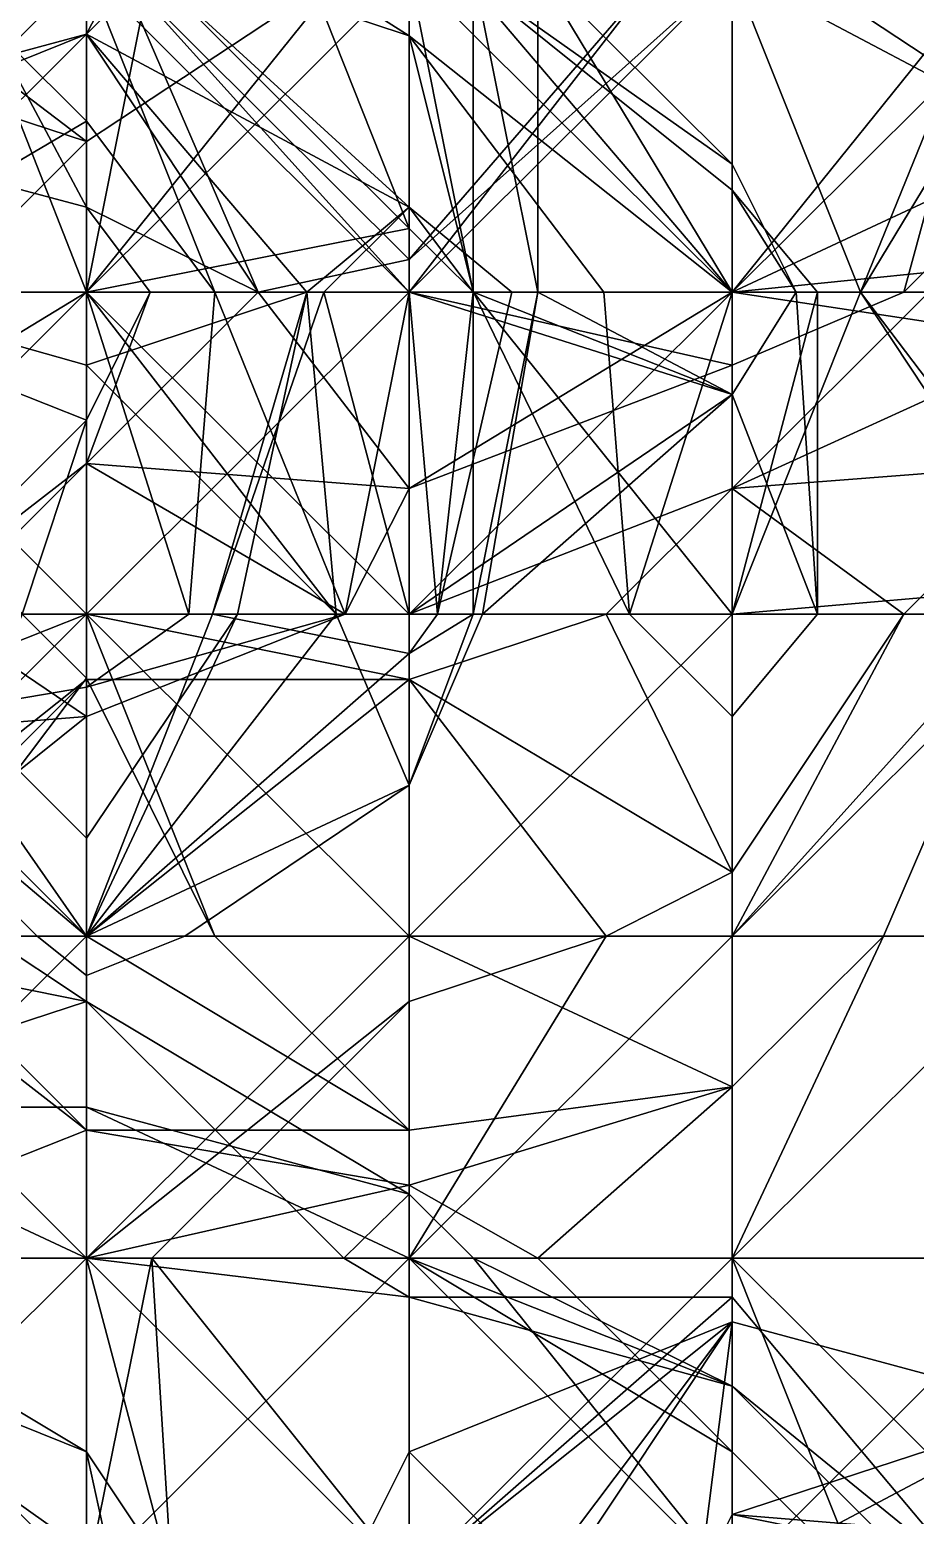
# Model space of a CAD drawing. Header units: metres. Extents: x 15 to 162, y 15 to 204.
# Drawn here: x 53.83 to 70.56, y 135.05 to 163.13 of the extents above; entities that cross this region are included whole.
import ezdxf

# ---------------------------------------------------------------- set-up
doc = ezdxf.new("R2010")
doc.units = ezdxf.units.M

msp = doc.modelspace()

# ---------------------------------------------------------------- linework, layer by layer
at = {"layer": 'fALFF_NINET_XXX_pre-post.nii', "color": 116, "linetype": 'CONTINUOUS'}
for points in [[(48.8, 160.54297, 47.225807), (54.9, 164.25, 46.05453), (52.51719, 164.25, 47.225807)], [(48.8, 160.54297, 47.225807), (48.8, 158.16667, 46.05453), (54.9, 164.25, 46.05453)], [(48.8, 158.16667, 46.05453), (54.9, 158.16667, 44.460613), (54.9, 164.25, 46.05453)], [(48.8, 161.40044, 53.129032), (54.9, 159.77509, 53.129032), (52.51719, 164.25, 47.225807)], [(54.9, 158.16667, 49.991), (48.8, 158.16667, 48.397083), (52.51719, 164.25, 47.225807)], [(48.8, 160.58563, 59.032257), (54.9, 164.25, 61.338207), (54.9, 163.043, 59.032257)], [(48.8, 164.25, 62.588142), (54.9, 164.25, 61.338207), (48.8, 160.58563, 59.032257)], [(48.8, 163.01433, 118.064514), (50.658592, 164.25, 118.064514), (54.9, 161.01624, 123.96774)], [(54.9, 161.40044, 70.83871), (52.042633, 164.25, 70.83871), (49.419533, 158.16667, 76.741936)], [(50.658592, 164.25, 118.064514), (54.9, 164.25, 120.82972), (54.9, 161.01624, 123.96774)], [(54.9, 164.25, 66.73412), (52.042633, 164.25, 70.83871), (54.9, 161.40044, 70.83871)], [(54.9, 159.77509, 53.129032), (54.9, 158.16667, 49.991), (52.51719, 164.25, 47.225807)], [(61, 158.16667, 43.669926), (61, 164.25, 43.669926), (54.9, 158.16667, 44.460613)], [(61, 164.25, 43.669926), (54.9, 164.25, 46.05453), (54.9, 158.16667, 44.460613)], [(54.9, 163.043, 59.032257), (54.9, 164.25, 61.338207), (55.51953, 164.25, 64.935486)], [(58.14263, 158.16667, 59.032257), (54.9, 163.043, 59.032257), (55.51953, 164.25, 64.935486)], [(57.32559, 158.16667, 70.83871), (54.9, 164.25, 66.73412), (54.9, 161.40044, 70.83871)], [(61, 158.16667, 66.134575), (54.9, 164.25, 66.73412), (57.32559, 158.16667, 70.83871)], [(61, 158.16667, 66.134575), (55.51953, 164.25, 64.935486), (54.9, 164.25, 66.73412)], [(61, 159.37367, 94.451614), (54.9, 158.16667, 98.47992), (56.110317, 164.25, 100.354836)], [(54.9, 158.16667, 98.47992), (54.9, 163.043, 100.354836), (56.110317, 164.25, 100.354836)], [(54.9, 163.043, 100.354836), (61, 159.77509, 106.258064), (56.110317, 164.25, 100.354836)], [(54.9, 161.01624, 123.96774), (54.9, 164.25, 120.82972), (59.78968, 164.25, 123.96774)], [(59.78968, 164.25, 123.96774), (54.9, 158.16667, 126.73294), (54.9, 161.01624, 123.96774)], [(59.78968, 164.25, 123.96774), (61, 164.25, 125.139015), (54.9, 158.16667, 126.73294)], [(61, 164.25, 125.139015), (61, 158.16667, 129.1515), (54.9, 158.16667, 126.73294)], [(58.14263, 158.16667, 59.032257), (55.51953, 164.25, 64.935486), (61, 158.7845, 64.935486)], [(61, 158.16667, 66.134575), (61, 158.7845, 64.935486), (55.51953, 164.25, 64.935486)], [(61, 159.37367, 94.451614), (56.110317, 164.25, 100.354836), (59.06258, 164.25, 94.451614)], [(56.110317, 164.25, 100.354836), (61, 159.77509, 106.258064), (61, 164.25, 101.91564)], [(61, 164.25, 87.94884), (61, 163.01433, 88.548386), (57.282814, 164.25, 88.548386)], [(57.282814, 164.25, 88.548386), (61, 163.01433, 88.548386), (59.06258, 164.25, 94.451614)], [(61, 163.01433, 88.548386), (61, 159.37367, 94.451614), (59.06258, 164.25, 94.451614)], [(67.1, 158.16667, 42.88338), (67.1, 164.25, 42.88338), (61, 158.16667, 43.669926)], [(67.1, 164.25, 42.88338), (61, 164.25, 43.669926), (61, 158.16667, 43.669926)], [(61, 158.7845, 64.935486), (65.718605, 164.25, 64.935486), (67.1, 164.25, 63.59865)], [(61, 158.7845, 64.935486), (67.1, 164.25, 63.59865), (61, 158.16667, 63.136845)], [(61, 158.16667, 63.136845), (67.1, 164.25, 63.59865), (67.1, 158.16667, 63.766415)], [(65.718605, 164.25, 64.935486), (61, 158.7845, 64.935486), (61, 158.16667, 66.134575)], [(65.718605, 164.25, 64.935486), (61, 158.16667, 66.134575), (67.1, 164.25, 69.667435)], [(67.1, 164.25, 69.667435), (61, 158.16667, 66.134575), (67.1, 158.16667, 68.07352)], [(61.9293, 164.25, 88.548386), (67.1, 158.16667, 87.37932), (61, 164.25, 87.94884)], [(61, 163.01433, 88.548386), (61, 164.25, 87.94884), (67.1, 158.16667, 87.37932)], [(61, 164.25, 101.91564), (61, 159.77509, 106.258064), (62.20804, 158.16667, 106.258064)], [(61, 164.25, 101.91564), (62.20804, 158.16667, 106.258064), (62.20804, 164.25, 100.354836)], [(67.1, 158.16667, 129.27142), (61, 158.16667, 129.1515), (67.1, 164.25, 127.99605)], [(67.1, 164.25, 127.99605), (61, 158.16667, 129.1515), (61, 164.25, 125.139015)], [(61.9293, 164.25, 88.548386), (67.1, 160.09879, 88.548386), (67.1, 158.16667, 87.37932)], [(67.1, 160.09879, 88.548386), (61.9293, 164.25, 88.548386), (67.1, 160.58563, 94.451614)], [(67.1, 160.58563, 94.451614), (61.9293, 164.25, 88.548386), (63.425587, 164.25, 94.451614)], [(63.425587, 164.25, 94.451614), (62.20804, 164.25, 100.354836), (63.425587, 158.16667, 100.354836)], [(62.20804, 164.25, 100.354836), (62.20804, 158.16667, 106.258064), (63.425587, 158.16667, 100.354836)], [(67.1, 160.58563, 94.451614), (63.425587, 164.25, 94.451614), (67.1, 158.16667, 96.798965)], [(63.425587, 164.25, 94.451614), (63.425587, 158.16667, 100.354836), (67.1, 158.16667, 96.798965)], [(69.52559, 158.16667, 41.322582), (71.989685, 164.25, 41.322582), (67.1, 164.25, 42.88338)], [(67.1, 158.16667, 42.88338), (69.52559, 158.16667, 41.322582), (67.1, 164.25, 42.88338)], [(71.989685, 164.25, 64.935486), (70.34263, 158.16667, 64.935486), (67.1, 158.16667, 63.766415)], [(67.1, 164.25, 63.59865), (71.989685, 164.25, 64.935486), (67.1, 158.16667, 63.766415)], [(67.1, 164.25, 69.667435), (67.1, 158.16667, 68.07352), (73.2, 161.01624, 70.83871)], [(67.1, 164.25, 69.667435), (73.2, 161.01624, 70.83871), (68.31032, 164.25, 70.83871)], [(67.1, 158.16667, 129.27142), (73.2, 164.25, 129.27142), (73.2, 158.7845, 123.96774)], [(67.1, 158.16667, 129.27142), (67.1, 164.25, 127.99605), (73.2, 164.25, 129.27142)], [(73.2, 161.01624, 70.83871), (73.2, 164.25, 73.18605), (68.31032, 164.25, 70.83871)], [(73.2, 164.25, 40.151306), (69.52559, 158.16667, 41.322582), (73.2, 158.16667, 37.7667)], [(71.989685, 164.25, 41.322582), (69.52559, 158.16667, 41.322582), (73.2, 164.25, 40.151306)], [(70.34263, 158.16667, 64.935486), (71.989685, 164.25, 64.935486), (73.2, 161.01624, 70.83871)], [(54.9, 159.77509, 53.129032), (48.8, 161.40044, 53.129032), (54.9, 163.043, 59.032257)], [(48.8, 161.40044, 53.129032), (48.8, 160.58563, 59.032257), (54.9, 163.043, 59.032257)], [(48.8, 163.01433, 118.064514), (54.9, 161.01624, 123.96774), (52.042633, 158.16667, 123.96774)], [(54.9, 158.16667, 98.47992), (50.01032, 158.16667, 100.354836), (54.9, 163.043, 100.354836)], [(50.01032, 158.16667, 100.354836), (54.9, 158.16667, 102.22976), (54.9, 163.043, 100.354836)], [(54.9, 163.043, 59.032257), (58.14263, 158.16667, 59.032257), (54.9, 159.77509, 53.129032)], [(54.9, 163.043, 100.354836), (59.06258, 158.16667, 106.258064), (61, 159.77509, 106.258064)], [(54.9, 163.043, 100.354836), (54.9, 158.16667, 102.22976), (59.06258, 158.16667, 106.258064)], [(64.674416, 158.16667, 88.548386), (61, 163.01433, 88.548386), (67.1, 158.16667, 87.37932)], [(61, 163.01433, 88.548386), (64.674416, 158.16667, 88.548386), (62.21032, 158.16667, 94.451614)], [(61, 163.01433, 88.548386), (62.21032, 158.16667, 94.451614), (61, 159.37367, 94.451614)], [(54.9, 161.40044, 70.83871), (49.419533, 158.16667, 76.741936), (54.9, 158.16667, 72.17554)], [(57.32559, 158.16667, 70.83871), (54.9, 161.40044, 70.83871), (54.9, 158.16667, 72.17554)], [(52.042633, 158.16667, 123.96774), (54.9, 161.01624, 123.96774), (54.9, 158.16667, 126.73294)], [(67.1, 158.16667, 68.07352), (70.34263, 158.16667, 64.935486), (73.2, 161.01624, 70.83871)], [(67.1, 160.58563, 94.451614), (68.30804, 158.16667, 94.451614), (67.1, 160.09879, 88.548386)], [(68.30804, 158.16667, 94.451614), (67.1, 160.58563, 94.451614), (67.1, 158.16667, 96.798965)], [(68.71282, 158.16667, 88.548386), (67.1, 158.16667, 87.37932), (67.1, 160.09879, 88.548386)], [(68.30804, 158.16667, 94.451614), (68.71282, 158.16667, 88.548386), (67.1, 160.09879, 88.548386)], [(56.10804, 158.16667, 53.129032), (54.9, 158.16667, 49.991), (54.9, 159.77509, 53.129032)], [(58.14263, 158.16667, 59.032257), (56.10804, 158.16667, 53.129032), (54.9, 159.77509, 53.129032)], [(59.06258, 158.16667, 106.258064), (59.387173, 158.16667, 112.16129), (61, 159.77509, 112.16129)], [(61, 159.77509, 106.258064), (59.06258, 158.16667, 106.258064), (61, 159.77509, 112.16129)], [(59.387173, 158.16667, 112.16129), (61, 158.16667, 113.72209), (61, 159.77509, 112.16129)], [(62.93742, 158.16667, 112.16129), (62.20804, 158.16667, 106.258064), (61, 159.77509, 106.258064)], [(61, 159.77509, 112.16129), (62.93742, 158.16667, 112.16129), (61, 159.77509, 106.258064)], [(62.93742, 158.16667, 112.16129), (61, 159.77509, 112.16129), (61, 158.16667, 113.72209)], [(61, 159.37367, 94.451614), (61, 158.16667, 95.62289), (54.9, 158.16667, 98.47992)], [(61, 159.37367, 94.451614), (62.21032, 158.16667, 94.451614), (61, 158.16667, 95.62289)], [(58.14263, 158.16667, 59.032257), (61, 158.7845, 64.935486), (61, 158.16667, 63.136845)], [(72.58047, 158.16667, 123.96774), (67.1, 158.16667, 129.27142), (73.2, 158.7845, 123.96774)], [(53.689682, 152.08333, 47.225807), (54.9, 152.08333, 46.05453), (48.8, 158.16667, 46.05453)], [(54.9, 152.08333, 46.05453), (54.9, 158.16667, 44.460613), (48.8, 158.16667, 46.05453)], [(54.9, 155.7477, 53.129032), (53.689682, 152.08333, 47.225807), (48.8, 158.16667, 48.397083)], [(54.9, 155.7477, 53.129032), (48.8, 158.16667, 48.397083), (54.9, 158.16667, 49.991)], [(48.8, 154.45964, 76.741936), (54.9, 158.16667, 72.17554), (49.419533, 158.16667, 76.741936)], [(48.8, 154.45964, 76.741936), (48.8, 152.08333, 75.570656), (54.9, 158.16667, 72.17554)], [(48.8, 152.08333, 75.570656), (54.9, 152.08333, 72.399506), (54.9, 158.16667, 72.17554)], [(52.042633, 158.16667, 123.96774), (54.9, 158.16667, 126.73294), (48.8, 152.08333, 125.139015)], [(54.9, 158.16667, 126.73294), (54.9, 152.08333, 129.27142), (48.8, 152.08333, 125.139015)], [(54.9, 158.16667, 98.47992), (54.9, 156.78905, 100.354836), (50.01032, 158.16667, 100.354836)], [(54.9, 156.78905, 100.354836), (54.9, 158.16667, 102.22976), (50.01032, 158.16667, 100.354836)], [(61, 152.08333, 42.88338), (61, 158.16667, 43.669926), (54.9, 152.08333, 46.05453)], [(61, 158.16667, 43.669926), (54.9, 158.16667, 44.460613), (54.9, 152.08333, 46.05453)], [(54.9, 155.7477, 53.129032), (54.9, 158.16667, 49.991), (56.10804, 158.16667, 53.129032)], [(54.9, 154.9329, 59.032257), (54.9, 155.7477, 53.129032), (56.10804, 158.16667, 53.129032)], [(58.14263, 158.16667, 59.032257), (54.9, 154.9329, 59.032257), (56.10804, 158.16667, 53.129032)], [(54.9, 154.9329, 59.032257), (58.14263, 158.16667, 59.032257), (61, 154.45964, 64.935486)], [(56.83742, 152.08333, 70.83871), (57.32559, 158.16667, 70.83871), (54.9, 158.16667, 72.17554)], [(54.9, 152.08333, 72.399506), (56.83742, 152.08333, 70.83871), (54.9, 158.16667, 72.17554)], [(59.61861, 152.08333, 100.354836), (54.9, 156.78905, 100.354836), (54.9, 158.16667, 98.47992)], [(59.61861, 152.08333, 100.354836), (54.9, 158.16667, 98.47992), (61, 152.08333, 98.00749)], [(61, 152.08333, 98.00749), (54.9, 158.16667, 98.47992), (61, 158.16667, 95.62289)], [(54.9, 156.78905, 100.354836), (59.06258, 158.16667, 106.258064), (54.9, 158.16667, 102.22976)], [(54.9, 156.78905, 100.354836), (59.61861, 152.08333, 100.354836), (59.06258, 158.16667, 106.258064)], [(61, 152.08333, 129.35707), (54.9, 152.08333, 129.27142), (61, 158.16667, 129.1515)], [(61, 158.16667, 129.1515), (54.9, 152.08333, 129.27142), (54.9, 158.16667, 126.73294)], [(57.32559, 158.16667, 70.83871), (56.83742, 152.08333, 70.83871), (59.78968, 152.08333, 64.935486)], [(57.757366, 152.08333, 106.258064), (57.282814, 152.08333, 112.16129), (59.06258, 158.16667, 106.258064)], [(57.282814, 152.08333, 112.16129), (59.387173, 158.16667, 112.16129), (59.06258, 158.16667, 106.258064)], [(57.282814, 152.08333, 112.16129), (61, 152.08333, 112.675186), (59.387173, 158.16667, 112.16129)], [(61, 158.16667, 66.134575), (57.32559, 158.16667, 70.83871), (59.78968, 152.08333, 64.935486)], [(59.61861, 152.08333, 100.354836), (57.757366, 152.08333, 106.258064), (59.06258, 158.16667, 106.258064)], [(58.14263, 158.16667, 59.032257), (61, 158.16667, 63.136845), (61, 154.45964, 64.935486)], [(61, 152.08333, 112.675186), (61, 158.16667, 113.72209), (59.387173, 158.16667, 112.16129)], [(61, 158.16667, 66.134575), (59.78968, 152.08333, 64.935486), (61, 154.45964, 64.935486)], [(67.1, 152.08333, 42.659412), (67.1, 158.16667, 42.88338), (61, 152.08333, 42.88338)], [(67.1, 158.16667, 42.88338), (61, 158.16667, 43.669926), (61, 152.08333, 42.88338)], [(61, 158.16667, 63.136845), (67.1, 158.16667, 63.766415), (67.1, 156.78905, 64.935486)], [(61, 154.45964, 64.935486), (61, 158.16667, 63.136845), (67.1, 156.78905, 64.935486)], [(61, 154.45964, 64.935486), (67.1, 156.78905, 64.935486), (67.1, 158.16667, 68.07352)], [(61, 158.16667, 66.134575), (61, 154.45964, 64.935486), (67.1, 158.16667, 68.07352)], [(62.21032, 158.16667, 94.451614), (67.1, 156.23454, 94.451614), (61, 158.16667, 95.62289)], [(61, 152.08333, 98.00749), (61, 158.16667, 95.62289), (67.1, 156.23454, 94.451614)], [(61.531025, 152.08333, 112.16129), (62.93742, 158.16667, 112.16129), (61, 158.16667, 113.72209)], [(61, 152.08333, 112.675186), (61.531025, 152.08333, 112.16129), (61, 158.16667, 113.72209)], [(67.1, 154.45964, 129.87097), (61, 152.08333, 129.35707), (67.1, 158.16667, 129.27142)], [(67.1, 158.16667, 129.27142), (61, 152.08333, 129.35707), (61, 158.16667, 129.1515)], [(62.20804, 152.08333, 106.258064), (62.20804, 158.16667, 106.258064), (61.531025, 152.08333, 112.16129)], [(61.531025, 152.08333, 112.16129), (62.20804, 158.16667, 106.258064), (62.93742, 158.16667, 112.16129)], [(62.38139, 152.08333, 100.354836), (63.425587, 158.16667, 100.354836), (62.20804, 152.08333, 106.258064)], [(62.20804, 152.08333, 106.258064), (63.425587, 158.16667, 100.354836), (62.20804, 158.16667, 106.258064)], [(67.1, 152.08333, 90.42331), (67.1, 156.23454, 94.451614), (62.21032, 158.16667, 94.451614)], [(67.1, 152.08333, 90.42331), (62.21032, 158.16667, 94.451614), (65.16258, 152.08333, 88.548386)], [(65.16258, 152.08333, 88.548386), (62.21032, 158.16667, 94.451614), (64.674416, 158.16667, 88.548386)], [(63.425587, 158.16667, 100.354836), (62.38139, 152.08333, 100.354836), (67.1, 156.23454, 94.451614)], [(63.425587, 158.16667, 100.354836), (67.1, 156.23454, 94.451614), (67.1, 158.16667, 96.798965)], [(64.674416, 158.16667, 88.548386), (67.1, 158.16667, 87.37932), (65.16258, 152.08333, 88.548386)], [(67.1, 158.16667, 87.37932), (67.1, 152.08333, 85.410355), (65.16258, 152.08333, 88.548386)], [(69.52559, 158.16667, 41.322582), (67.1, 152.08333, 42.659412), (73.2, 152.61292, 47.225807)], [(69.52559, 158.16667, 41.322582), (67.1, 158.16667, 42.88338), (67.1, 152.08333, 42.659412)], [(67.1, 156.78905, 64.935486), (67.1, 158.16667, 63.766415), (70.34263, 158.16667, 64.935486)], [(67.1, 156.78905, 64.935486), (70.34263, 158.16667, 64.935486), (67.1, 158.16667, 68.07352)], [(68.71282, 158.16667, 88.548386), (68.71282, 152.08333, 88.548386), (67.1, 152.08333, 85.410355)], [(67.1, 158.16667, 87.37932), (68.71282, 158.16667, 88.548386), (67.1, 152.08333, 85.410355)], [(67.1, 156.23454, 94.451614), (68.71282, 152.08333, 88.548386), (68.30804, 158.16667, 94.451614)], [(67.1, 156.23454, 94.451614), (68.30804, 158.16667, 94.451614), (67.1, 158.16667, 96.798965)], [(67.1, 158.16667, 129.27142), (72.58047, 158.16667, 123.96774), (73.2, 157.23991, 123.96774)], [(67.1, 158.16667, 129.27142), (73.2, 157.23991, 123.96774), (67.1, 154.45964, 129.87097)], [(70.817184, 158.16667, 129.87097), (67.1, 154.45964, 129.87097), (73.2, 157.23991, 123.96774)], [(67.1, 154.45964, 129.87097), (70.817184, 158.16667, 129.87097), (73.2, 154.9329, 135.7742)], [(68.30804, 158.16667, 94.451614), (68.71282, 152.08333, 88.548386), (68.71282, 158.16667, 88.548386)], [(73.2, 158.16667, 37.7667), (69.52559, 158.16667, 41.322582), (73.2, 153.31902, 41.322582)], [(69.52559, 158.16667, 41.322582), (73.2, 152.61292, 47.225807), (73.2, 153.31902, 41.322582)], [(62.38139, 152.08333, 100.354836), (61, 152.08333, 98.00749), (67.1, 156.23454, 94.451614)], [(67.1, 156.23454, 94.451614), (67.1, 152.08333, 90.42331), (68.71282, 152.08333, 88.548386)], [(54.9, 155.7477, 53.129032), (51.22559, 152.08333, 53.129032), (53.689682, 152.08333, 47.225807)], [(54.9, 155.7477, 53.129032), (54.9, 154.9329, 59.032257), (51.22559, 152.08333, 53.129032)], [(51.22559, 152.08333, 53.129032), (54.9, 154.9329, 59.032257), (52.042633, 152.08333, 59.032257)], [(52.042633, 152.08333, 59.032257), (54.9, 154.9329, 59.032257), (54.9, 152.08333, 61.79745)], [(54.9, 154.9329, 59.032257), (61, 154.45964, 64.935486), (59.78968, 152.08333, 64.935486)], [(54.9, 154.9329, 59.032257), (59.78968, 152.08333, 64.935486), (54.9, 152.08333, 61.79745)], [(67.1, 154.45964, 129.87097), (73.2, 154.9329, 135.7742), (70.34263, 152.08333, 135.7742)], [(70.34263, 152.08333, 135.7742), (73.2, 154.9329, 135.7742), (73.2, 152.08333, 138.5394)], [(67.1, 154.45964, 129.87097), (64.717186, 152.08333, 129.87097), (61, 152.08333, 129.35707)], [(64.717186, 152.08333, 129.87097), (67.1, 154.45964, 129.87097), (67.1, 152.08333, 131.04224)], [(67.1, 154.45964, 129.87097), (70.34263, 152.08333, 135.7742), (67.1, 152.08333, 131.04224)], [(72.58047, 152.08333, 47.225807), (73.2, 152.61292, 47.225807), (67.1, 152.08333, 42.659412)], [(48.8, 149.66437, 70.83871), (54.9, 150.70572, 70.83871), (54.9, 152.08333, 72.399506)], [(48.8, 152.08333, 75.570656), (48.8, 149.66437, 70.83871), (54.9, 152.08333, 72.399506)], [(50.658592, 152.08333, 106.258064), (54.9, 146, 105.538605), (48.8, 152.08333, 105.658516)], [(48.8, 151.15657, 106.258064), (48.8, 152.08333, 105.658516), (54.9, 146, 105.538605)], [(48.8, 151.15657, 106.258064), (54.9, 146, 107.45716), (48.8, 152.08333, 106.97752)], [(50.658592, 152.08333, 106.258064), (48.8, 152.08333, 106.97752), (54.9, 146, 107.45716)], [(54.9, 150.84766, 129.87097), (48.8, 146, 129.27142), (54.9, 152.08333, 129.27142)], [(54.9, 152.08333, 129.27142), (48.8, 146, 129.27142), (48.8, 152.08333, 125.139015)], [(54.9, 150.15121, 64.935486), (49.729298, 146, 64.935486), (52.042633, 152.08333, 59.032257)], [(50.658592, 152.08333, 106.258064), (54.9, 147.85352, 106.258064), (54.9, 146, 105.538605)], [(54.9, 147.85352, 106.258064), (50.658592, 152.08333, 106.258064), (54.9, 146, 107.45716)], [(54.9, 150.87633, 47.225807), (53.689682, 152.08333, 47.225807), (51.22559, 146, 53.129032)], [(54.9, 150.15121, 64.935486), (52.042633, 152.08333, 59.032257), (54.9, 152.08333, 61.79745)], [(54.9, 152.08333, 46.05453), (53.689682, 152.08333, 47.225807), (54.9, 150.87633, 47.225807)], [(57.32559, 146, 47.225807), (54.9, 152.08333, 46.05453), (54.9, 150.87633, 47.225807)], [(57.32559, 146, 47.225807), (61, 146, 43.669926), (54.9, 152.08333, 46.05453)], [(61, 146, 43.669926), (61, 152.08333, 42.88338), (54.9, 152.08333, 46.05453)], [(54.9, 150.15121, 64.935486), (54.9, 152.08333, 61.79745), (59.78968, 152.08333, 64.935486)], [(54.9, 150.70572, 70.83871), (54.9, 150.15121, 64.935486), (59.78968, 152.08333, 64.935486)], [(56.83742, 152.08333, 70.83871), (54.9, 150.70572, 70.83871), (59.78968, 152.08333, 64.935486)], [(54.9, 150.70572, 70.83871), (56.83742, 152.08333, 70.83871), (54.9, 152.08333, 72.399506)], [(57.757366, 152.08333, 106.258064), (59.61861, 152.08333, 100.354836), (54.9, 146, 105.538605)], [(57.757366, 152.08333, 106.258064), (54.9, 146, 105.538605), (54.9, 147.85352, 106.258064)], [(59.61861, 152.08333, 100.354836), (61, 148.84956, 100.354836), (54.9, 146, 105.538605)], [(61, 151.34192, 112.16129), (57.282814, 152.08333, 112.16129), (54.9, 146, 107.45716)], [(54.9, 147.85352, 106.258064), (54.9, 146, 107.45716), (57.757366, 152.08333, 106.258064)], [(57.282814, 152.08333, 112.16129), (57.757366, 152.08333, 106.258064), (54.9, 146, 107.45716)], [(54.9, 152.08333, 129.27142), (61, 152.08333, 129.35707), (61, 150.84766, 129.87097)], [(54.9, 150.84766, 129.87097), (54.9, 152.08333, 129.27142), (61, 150.84766, 129.87097)], [(61, 151.34192, 112.16129), (61, 152.08333, 112.675186), (57.282814, 152.08333, 112.16129)], [(61, 152.08333, 98.00749), (61, 148.84956, 100.354836), (59.61861, 152.08333, 100.354836)], [(67.1, 146, 44.460613), (67.1, 152.08333, 42.659412), (61, 146, 43.669926)], [(67.1, 152.08333, 42.659412), (61, 152.08333, 42.88338), (61, 146, 43.669926)], [(61, 148.84956, 100.354836), (61, 152.08333, 98.00749), (62.38139, 152.08333, 100.354836)], [(61, 148.84956, 106.258064), (61, 148.84956, 100.354836), (62.38139, 152.08333, 100.354836)], [(62.20804, 152.08333, 106.258064), (61, 148.84956, 106.258064), (62.38139, 152.08333, 100.354836)], [(61, 151.34192, 112.16129), (61, 148.84956, 106.258064), (62.20804, 152.08333, 106.258064)], [(61.531025, 152.08333, 112.16129), (61, 151.34192, 112.16129), (62.20804, 152.08333, 106.258064)], [(61, 151.34192, 112.16129), (61.531025, 152.08333, 112.16129), (61, 152.08333, 112.675186)], [(61, 150.84766, 129.87097), (61, 152.08333, 129.35707), (64.717186, 152.08333, 129.87097)], [(61, 150.84766, 129.87097), (64.717186, 152.08333, 129.87097), (67.1, 147.207, 135.7742)], [(64.717186, 152.08333, 129.87097), (67.1, 152.08333, 131.04224), (67.1, 147.207, 135.7742)], [(67.1, 152.08333, 85.410355), (67.1, 150.15121, 88.548386), (65.16258, 152.08333, 88.548386)], [(67.1, 150.15121, 88.548386), (67.1, 152.08333, 90.42331), (65.16258, 152.08333, 88.548386)], [(72.58047, 152.08333, 47.225807), (67.1, 146, 44.460613), (69.95737, 146, 47.225807)], [(67.1, 152.08333, 42.659412), (67.1, 146, 44.460613), (72.58047, 152.08333, 47.225807)], [(67.1, 150.15121, 88.548386), (67.1, 152.08333, 85.410355), (68.71282, 152.08333, 88.548386)], [(67.1, 150.15121, 88.548386), (68.71282, 152.08333, 88.548386), (67.1, 152.08333, 90.42331)], [(67.1, 147.207, 135.7742), (67.1, 152.08333, 131.04224), (70.34263, 152.08333, 135.7742)], [(70.34263, 152.08333, 135.7742), (67.1, 146, 136.94547), (67.1, 147.207, 135.7742)], [(70.34263, 152.08333, 135.7742), (73.2, 152.08333, 138.5394), (67.1, 146, 136.94547)], [(73.2, 152.08333, 138.5394), (73.2, 146, 140.11661), (67.1, 146, 136.94547)], [(69.95737, 146, 47.225807), (73.2, 146, 49.57315), (72.58047, 152.08333, 47.225807)], [(61, 148.84956, 106.258064), (61, 151.34192, 112.16129), (54.9, 146, 107.45716)], [(53.970703, 146, 106.258064), (48.8, 151.15657, 106.258064), (54.9, 146, 105.538605)], [(48.8, 151.15657, 106.258064), (53.970703, 146, 106.258064), (54.9, 146, 107.45716)], [(54.9, 150.84766, 129.87097), (50.039062, 146, 129.87097), (48.8, 146, 129.27142)], [(50.039062, 146, 129.87097), (54.9, 150.84766, 129.87097), (54.9, 146, 133.42685)], [(54.9, 150.87633, 47.225807), (51.22559, 146, 53.129032), (54.9, 146, 49.57315)], [(57.32559, 146, 47.225807), (54.9, 150.87633, 47.225807), (54.9, 146, 49.57315)], [(61, 150.84766, 129.87097), (54.9, 146, 133.42685), (54.9, 150.84766, 129.87097)], [(61, 146, 134.5751), (54.9, 146, 133.42685), (61, 150.84766, 129.87097)], [(61, 150.84766, 129.87097), (67.1, 147.207, 135.7742), (64.717186, 146, 135.7742)], [(61, 150.84766, 129.87097), (64.717186, 146, 135.7742), (61, 146, 134.5751)], [(54.9, 150.15121, 64.935486), (54.9, 150.70572, 70.83871), (48.8, 149.66437, 70.83871)], [(49.729298, 146, 64.935486), (54.9, 150.15121, 64.935486), (48.8, 149.66437, 70.83871)], [(56.758595, 146, 106.258064), (54.9, 146, 105.538605), (61, 148.84956, 106.258064)], [(61, 148.84956, 100.354836), (61, 148.84956, 106.258064), (54.9, 146, 105.538605)], [(61, 148.84956, 106.258064), (54.9, 146, 107.45716), (56.758595, 146, 106.258064)], [(64.717186, 146, 135.7742), (67.1, 147.207, 135.7742), (67.1, 146, 136.94547)], [(53.041405, 146, 29.516129), (48.8, 142.76624, 23.612904), (54.9, 144.76433, 29.516129)], [(54.9, 144.76433, 29.516129), (48.8, 146, 32.281322), (53.041405, 146, 29.516129)], [(54.9, 144.76433, 29.516129), (54.9, 139.91667, 33.07201), (48.8, 146, 32.281322)], [(54.9, 139.91667, 33.07201), (48.8, 139.91667, 33.858555), (48.8, 146, 32.281322)], [(54.9, 142.33563, 53.129032), (50.181393, 146, 59.032257), (48.8, 139.91667, 57.86098)], [(50.039062, 146, 129.87097), (54.9, 146, 133.42685), (48.8, 139.91667, 132.63617)], [(54.9, 146, 133.42685), (54.9, 139.91667, 134.87488), (48.8, 139.91667, 132.63617)], [(54.9, 142.33563, 53.129032), (51.22559, 146, 53.129032), (50.181393, 146, 59.032257)], [(54.9, 146, 49.57315), (51.22559, 146, 53.129032), (54.9, 142.33563, 53.129032)], [(54.9, 146, 105.538605), (54.9, 145.25859, 106.258064), (53.970703, 146, 106.258064)], [(54.9, 145.25859, 106.258064), (54.9, 146, 107.45716), (53.970703, 146, 106.258064)], [(54.9, 146, 49.57315), (61, 142.33563, 47.225807), (57.32559, 146, 47.225807)], [(54.9, 146, 49.57315), (54.9, 142.33563, 53.129032), (61, 142.33563, 47.225807)], [(54.9, 145.25859, 106.258064), (54.9, 146, 105.538605), (56.758595, 146, 106.258064)], [(54.9, 145.25859, 106.258064), (56.758595, 146, 106.258064), (54.9, 146, 107.45716)], [(61, 144.76433, 135.7742), (54.9, 139.91667, 134.87488), (61, 146, 134.5751)], [(61, 146, 134.5751), (54.9, 139.91667, 134.87488), (54.9, 146, 133.42685)], [(61, 146, 43.669926), (57.32559, 146, 47.225807), (61, 142.33563, 47.225807)], [(61, 146, 43.669926), (67.1, 143.15044, 47.225807), (67.1, 146, 44.460613)], [(61, 142.33563, 47.225807), (67.1, 143.15044, 47.225807), (61, 146, 43.669926)], [(61, 144.76433, 135.7742), (61, 146, 134.5751), (64.717186, 146, 135.7742)], [(64.717186, 146, 135.7742), (61, 139.91667, 139.33008), (61, 144.76433, 135.7742)], [(64.717186, 146, 135.7742), (67.1, 146, 136.94547), (61, 139.91667, 139.33008)], [(67.1, 146, 136.94547), (67.1, 139.91667, 141.07787), (61, 139.91667, 139.33008)], [(67.1, 143.15044, 47.225807), (69.95737, 146, 47.225807), (67.1, 146, 44.460613)], [(69.95737, 146, 47.225807), (67.1, 143.15044, 47.225807), (67.1, 139.91667, 49.57315)], [(69.95737, 146, 47.225807), (67.1, 139.91667, 49.57315), (73.2, 146, 49.57315)], [(73.2, 146, 49.57315), (67.1, 139.91667, 49.57315), (73.2, 139.91667, 48.786606)], [(73.2, 139.91667, 140.50835), (67.1, 139.91667, 141.07787), (73.2, 146, 140.11661)], [(73.2, 146, 140.11661), (67.1, 139.91667, 141.07787), (67.1, 146, 136.94547)], [(54.9, 144.76433, 29.516129), (48.8, 142.76624, 23.612904), (54.9, 142.76624, 23.612904)], [(59.760937, 139.91667, 29.516129), (54.9, 144.76433, 29.516129), (61, 141.12367, 23.612904)], [(54.9, 144.76433, 29.516129), (54.9, 142.76624, 23.612904), (61, 141.12367, 23.612904)], [(59.760937, 139.91667, 29.516129), (54.9, 139.91667, 33.07201), (54.9, 144.76433, 29.516129)], [(61, 144.76433, 135.7742), (56.13906, 139.91667, 135.7742), (54.9, 139.91667, 134.87488)], [(56.13906, 139.91667, 135.7742), (61, 144.76433, 135.7742), (61, 139.91667, 139.33008)], [(63.425587, 139.91667, 53.129032), (67.1, 143.15044, 47.225807), (61, 141.29428, 53.129032)], [(61, 141.29428, 53.129032), (67.1, 143.15044, 47.225807), (61, 142.33563, 47.225807)], [(63.425587, 139.91667, 53.129032), (67.1, 139.91667, 49.57315), (67.1, 143.15044, 47.225807)], [(54.9, 139.91667, 20.847708), (48.8, 142.76624, 23.612904), (48.8, 139.91667, 20.847708)], [(54.9, 142.76624, 23.612904), (48.8, 142.76624, 23.612904), (54.9, 139.91667, 20.847708)], [(61, 139.91667, 22.44163), (54.9, 142.76624, 23.612904), (54.9, 139.91667, 20.847708)], [(61, 141.12367, 23.612904), (54.9, 142.76624, 23.612904), (61, 139.91667, 22.44163)], [(54.9, 142.33563, 53.129032), (48.8, 139.91667, 57.86098), (54.9, 139.91667, 55.476376)], [(54.9, 142.33563, 53.129032), (61, 141.29428, 53.129032), (61, 142.33563, 47.225807)], [(61, 141.29428, 53.129032), (54.9, 142.33563, 53.129032), (54.9, 139.91667, 55.476376)], [(61, 139.91667, 54.68983), (61, 141.29428, 53.129032), (54.9, 139.91667, 55.476376)], [(63.425587, 139.91667, 53.129032), (61, 141.29428, 53.129032), (61, 139.91667, 54.68983)], [(59.760937, 139.91667, 29.516129), (61, 141.12367, 23.612904), (61, 139.91667, 25.91885)], [(62.21032, 139.91667, 23.612904), (61, 141.12367, 23.612904), (61, 139.91667, 22.44163)], [(62.21032, 139.91667, 23.612904), (61, 139.91667, 25.91885), (61, 141.12367, 23.612904)], [(54.9, 133.83333, 19.5846), (54.9, 139.91667, 20.847708), (48.8, 133.83333, 19.5846)], [(54.9, 139.91667, 20.847708), (48.8, 139.91667, 20.847708), (48.8, 133.83333, 19.5846)], [(50.01032, 133.83333, 35.419353), (48.8, 139.91667, 33.858555), (54.9, 133.83333, 33.07201)], [(54.9, 133.83333, 33.07201), (48.8, 139.91667, 33.858555), (54.9, 139.91667, 33.07201)], [(48.8, 139.91667, 57.86098), (54.9, 136.2523, 59.032257), (54.9, 139.91667, 55.476376)], [(48.8, 138.70966, 59.032257), (54.9, 136.2523, 59.032257), (48.8, 139.91667, 57.86098)], [(54.9, 133.83333, 132.63617), (48.8, 133.83333, 134.2134), (54.9, 139.91667, 134.87488)], [(54.9, 139.91667, 134.87488), (48.8, 133.83333, 134.2134), (48.8, 139.91667, 132.63617)], [(61, 133.83333, 19.046507), (61, 139.91667, 22.44163), (54.9, 133.83333, 19.5846)], [(61, 139.91667, 22.44163), (54.9, 139.91667, 20.847708), (54.9, 133.83333, 19.5846)], [(61, 139.17526, 29.516129), (54.9, 139.91667, 33.07201), (59.760937, 139.91667, 29.516129)], [(61, 139.17526, 29.516129), (61, 133.83333, 33.858555), (54.9, 139.91667, 33.07201)], [(61, 133.83333, 33.858555), (54.9, 133.83333, 33.07201), (54.9, 139.91667, 33.07201)], [(56.512825, 133.83333, 59.032257), (54.9, 139.91667, 55.476376), (54.9, 136.2523, 59.032257)], [(56.512825, 133.83333, 59.032257), (61, 133.83333, 54.68983), (54.9, 139.91667, 55.476376)], [(61, 133.83333, 54.68983), (61, 139.91667, 54.68983), (54.9, 139.91667, 55.476376)], [(56.13906, 139.91667, 135.7742), (56.512825, 133.83333, 135.7742), (54.9, 133.83333, 132.63617)], [(54.9, 139.91667, 134.87488), (56.13906, 139.91667, 135.7742), (54.9, 133.83333, 132.63617)], [(61, 133.83333, 140.11661), (56.13906, 139.91667, 135.7742), (61, 139.91667, 139.33008)], [(56.512825, 133.83333, 135.7742), (56.13906, 139.91667, 135.7742), (61, 133.83333, 140.11661)], [(61, 139.91667, 25.91885), (61, 139.17526, 29.516129), (59.760937, 139.91667, 29.516129)], [(62.21032, 139.91667, 23.612904), (61, 139.91667, 22.44163), (67.1, 133.83333, 20.057024)], [(61, 139.91667, 22.44163), (61, 133.83333, 19.046507), (67.1, 133.83333, 20.057024)], [(61, 139.91667, 25.91885), (62.21032, 139.91667, 23.612904), (67.1, 137.4977, 23.612904)], [(61, 139.91667, 25.91885), (67.1, 137.4977, 23.612904), (61, 139.17526, 29.516129)], [(67.1, 136.2523, 53.129032), (63.425587, 139.91667, 53.129032), (61, 139.91667, 54.68983)], [(67.1, 136.2523, 53.129032), (61, 139.91667, 54.68983), (67.1, 133.83333, 54.298103)], [(67.1, 133.83333, 54.298103), (61, 139.91667, 54.68983), (61, 133.83333, 54.68983)], [(67.1, 133.83333, 141.16353), (61, 133.83333, 140.11661), (67.1, 139.91667, 141.07787)], [(67.1, 139.91667, 141.07787), (61, 133.83333, 140.11661), (61, 139.91667, 139.33008)], [(62.21032, 139.91667, 23.612904), (67.1, 133.83333, 20.057024), (67.1, 137.4977, 23.612904)], [(67.1, 139.91667, 49.57315), (63.425587, 139.91667, 53.129032), (67.1, 136.2523, 53.129032)], [(69.52559, 133.83333, 53.129032), (67.1, 139.91667, 49.57315), (67.1, 136.2523, 53.129032)], [(69.52559, 133.83333, 53.129032), (73.2, 133.83333, 49.57315), (67.1, 139.91667, 49.57315)], [(73.2, 133.83333, 49.57315), (73.2, 139.91667, 48.786606), (67.1, 139.91667, 49.57315)], [(73.2, 133.83333, 140.34059), (67.1, 133.83333, 141.16353), (73.2, 139.91667, 140.50835)], [(73.2, 139.91667, 140.50835), (67.1, 133.83333, 141.16353), (67.1, 139.91667, 141.07787)], [(61, 139.17526, 29.516129), (67.1, 137.4977, 23.612904), (67.1, 139.17526, 29.516129)], [(67.1, 139.17526, 29.516129), (61, 133.83333, 33.858555), (61, 139.17526, 29.516129)], [(67.1, 133.83333, 33.858555), (61, 133.83333, 33.858555), (67.1, 139.17526, 29.516129)], [(67.1, 139.17526, 29.516129), (67.1, 137.4977, 23.612904), (71.58717, 133.83333, 29.516129)], [(71.58717, 133.83333, 29.516129), (67.1, 133.83333, 33.858555), (67.1, 139.17526, 29.516129)], [(48.8, 133.83333, 61.3796), (54.9, 134.36292, 64.935486), (48.8, 138.70966, 59.032257)], [(48.8, 138.70966, 59.032257), (54.9, 134.36292, 64.935486), (54.9, 136.2523, 59.032257)], [(63.425587, 133.83333, 123.96774), (67.1, 138.70966, 118.064514), (61, 136.2523, 123.96774)], [(63.85737, 133.83333, 118.064514), (61, 133.83333, 120.82972), (67.1, 138.70966, 118.064514)], [(61, 133.83333, 120.82972), (61, 136.2523, 123.96774), (67.1, 138.70966, 118.064514)], [(63.425587, 133.83333, 123.96774), (67.1, 133.83333, 120.411865), (67.1, 138.70966, 118.064514)], [(66.48047, 133.83333, 112.16129), (63.85737, 133.83333, 118.064514), (67.1, 138.70966, 118.064514)], [(67.1, 135.06902, 112.16129), (66.48047, 133.83333, 112.16129), (67.1, 138.70966, 118.064514)], [(67.1, 135.06902, 112.16129), (67.1, 138.70966, 118.064514), (73.2, 137.0671, 118.064514)], [(73.2, 137.0671, 118.064514), (67.1, 138.70966, 118.064514), (67.1, 133.83333, 120.411865)], [(70.774414, 133.83333, 23.612904), (67.1, 137.4977, 23.612904), (67.1, 133.83333, 20.057024)], [(71.58717, 133.83333, 29.516129), (67.1, 137.4977, 23.612904), (70.774414, 133.83333, 23.612904)], [(73.2, 134.57474, 112.16129), (67.1, 135.06902, 112.16129), (73.2, 137.0671, 118.064514)], [(73.2, 133.83333, 120.411865), (73.2, 137.0671, 118.064514), (67.1, 133.83333, 120.411865)], [(55.431026, 133.83333, 64.935486), (56.512825, 133.83333, 59.032257), (54.9, 136.2523, 59.032257)], [(54.9, 134.36292, 64.935486), (55.431026, 133.83333, 64.935486), (54.9, 136.2523, 59.032257)], [(61, 133.83333, 120.82972), (59.79196, 133.83333, 123.96774), (61, 136.2523, 123.96774)], [(59.79196, 133.83333, 123.96774), (61, 133.83333, 125.84267), (61, 136.2523, 123.96774)], [(63.425587, 133.83333, 123.96774), (61, 136.2523, 123.96774), (61, 133.83333, 125.84267)], [(69.52559, 133.83333, 53.129032), (67.1, 136.2523, 53.129032), (67.1, 133.83333, 54.298103)], [(67.1, 133.83333, 111.561745), (66.48047, 133.83333, 112.16129), (67.1, 135.06902, 112.16129)], [(73.2, 133.83333, 111.561745), (67.1, 133.83333, 111.561745), (67.1, 135.06902, 112.16129)], [(73.2, 134.57474, 112.16129), (73.2, 133.83333, 111.561745), (67.1, 135.06902, 112.16129)]]:
    msp.add_3dface(points, dxfattribs=at)

doc.saveas('drawing.dxf')
